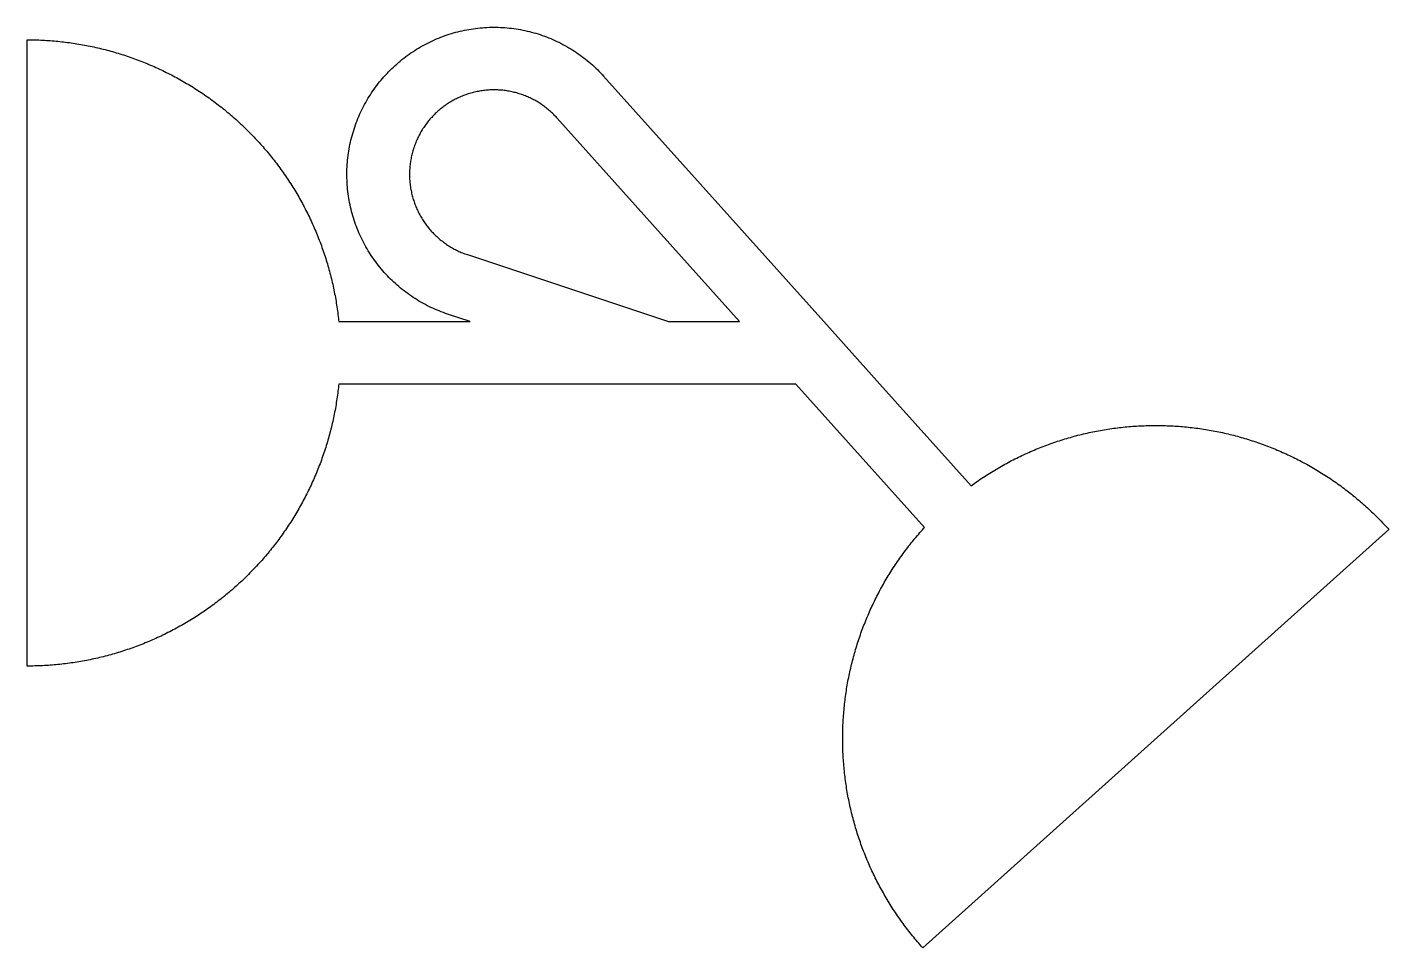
# Model space of a CAD drawing. Header units: millimetres. Extents: x -5.5 to 16.3, y -9.5 to 5.2.
import ezdxf

# ---------------------------------------------------------------- set-up
doc = ezdxf.new("R2010")
doc.units = ezdxf.units.MM

msp = doc.modelspace()

# ---------------------------------------------------------------- linework, layer by layer
for points in [[(8.762741, -9.424298), (8.742773, -9.401006), (8.722949, -9.377591), (8.703268, -9.354056), (8.683733, -9.3304), (8.664343, -9.306625), (8.645099, -9.282731), (8.626002, -9.25872), (8.607053, -9.234592), (8.588252, -9.210348), (8.5696, -9.185989), (8.551099, -9.161516), (8.532747, -9.13693), (8.514547, -9.112232), (8.496499, -9.087423), (8.478603, -9.062504), (8.460861, -9.037475), (8.443272, -9.012337), (8.425838, -8.987093), (8.40856, -8.961742), (8.391437, -8.936285), (8.374471, -8.910724), (8.357661, -8.885059), (8.34101, -8.859291), (8.324517, -8.833422), (8.308183, -8.807452), (8.292009, -8.781382), (8.275995, -8.755214), (8.260142, -8.728947), (8.24445, -8.702584), (8.228921, -8.676126), (8.213554, -8.649572), (8.19835, -8.622925), (8.18331, -8.596185), (8.168434, -8.569353), (8.153724, -8.54243), (8.139179, -8.515417), (8.124799, -8.488316), (8.110587, -8.461127), (8.096541, -8.433852), (8.082663, -8.40649), (8.068954, -8.379044), (8.055413, -8.351515), (8.042041, -8.323903), (8.028838, -8.296209), (8.015806, -8.268435), (8.002945, -8.240582), (7.990255, -8.21265), (7.977736, -8.18464), (7.96539, -8.156555), (7.953216, -8.128394), (7.941215, -8.100159), (7.929387, -8.071851), (7.917734, -8.043471), (7.906254, -8.01502), (7.89495, -7.986499), (7.883821, -7.957909), (7.872867, -7.929251), (7.86209, -7.900527), (7.851489, -7.871737), (7.841065, -7.842883), (7.830818, -7.813965), (7.820748, -7.784985), (7.810857, -7.755944), (7.801144, -7.726842), (7.79161, -7.697682), (7.782255, -7.668463), (7.773079, -7.639188), (7.764083, -7.609857), (7.755268, -7.580471), (7.746632, -7.551032), (7.738178, -7.521541), (7.729905, -7.491998), (7.721813, -7.462404), (7.713903, -7.432762), (7.706174, -7.403072), (7.698629, -7.373335), (7.691265, -7.343552), (7.684085, -7.313724), (7.677088, -7.283853), (7.670274, -7.25394), (7.663644, -7.223985), (7.657198, -7.193991), (7.650936, -7.163957), (7.644858, -7.133885), (7.638966, -7.103777), (7.633257, -7.073633), (7.627734, -7.043455), (7.622397, -7.013243), (7.617244, -6.982999), (7.612278, -6.952724), (7.607497, -6.92242), (7.602902, -6.892086), (7.598494, -6.861725), (7.594272, -6.831337), (7.590236, -6.800924), (7.586387, -6.770487), (7.582725, -6.740027), (7.57925, -6.709545), (7.575962, -6.679042), (7.572861, -6.648519), (7.569948, -6.617979), (7.567222, -6.58742), (7.564683, -6.556846), (7.562333, -6.526257), (7.56017, -6.495653), (7.558194, -6.465037), (7.556407, -6.43441), (7.554808, -6.403772), (7.553396, -6.373125), (7.552173, -6.34247), (7.551138, -6.311808), (7.550291, -6.28114), (7.549632, -6.250467), (7.549161, -6.219791), (7.548879, -6.189113), (7.548785, -6.158434), (7.548879, -6.127754), (7.549161, -6.097076), (7.549632, -6.0664), (7.550291, -6.035728), (7.551138, -6.00506), (7.552173, -5.974398), (7.553396, -5.943742), (7.554808, -5.913095), (7.556407, -5.882458), (7.558194, -5.85183), (7.56017, -5.821214), (7.562333, -5.790611), (7.564683, -5.760022), (7.567222, -5.729447), (7.569948, -5.698889), (7.572861, -5.668348), (7.575962, -5.637826), (7.57925, -5.607323), (7.582725, -5.576841), (7.586387, -5.54638), (7.590236, -5.515943), (7.594272, -5.48553), (7.598494, -5.455143), (7.602902, -5.424781), (7.607497, -5.394448), (7.612278, -5.364143), (7.617244, -5.333868), (7.622397, -5.303624), (7.627734, -5.273413), (7.633257, -5.243234), (7.638966, -5.21309), (7.644858, -5.182982), (7.650936, -5.152911), (7.657198, -5.122877), (7.663644, -5.092882), (7.670274, -5.062928), (7.677088, -5.033014), (7.684085, -5.003143), (7.691265, -4.973316), (7.698629, -4.943533), (7.706174, -4.913796), (7.713903, -4.884105), (7.721813, -4.854463), (7.729905, -4.82487), (7.738178, -4.795327), (7.746632, -4.765835), (7.755268, -4.736396), (7.764083, -4.70701), (7.773079, -4.677679), (7.782255, -4.648404), (7.79161, -4.619186), (7.801144, -4.590025), (7.810857, -4.560924), (7.820748, -4.531882), (7.830818, -4.502902), (7.841065, -4.473984), (7.851489, -4.44513), (7.86209, -4.41634), (7.872867, -4.387616), (7.883821, -4.358959), (7.89495, -4.330369), (7.906254, -4.301848), (7.917734, -4.273397), (7.929387, -4.245017), (7.941215, -4.216709), (7.953216, -4.188474), (7.96539, -4.160313), (7.977736, -4.132227), (7.990255, -4.104218), (8.002945, -4.076286), (8.015806, -4.048432), (8.028838, -4.020658), (8.042041, -3.992965), (8.055413, -3.965353), (8.068954, -3.937823), (8.082663, -3.910377), (8.096541, -3.883016), (8.110587, -3.85574), (8.124799, -3.828551), (8.139179, -3.80145), (8.153724, -3.774438), (8.168434, -3.747515), (8.18331, -3.720683), (8.19835, -3.693943), (8.213554, -3.667295), (8.228921, -3.640742), (8.24445, -3.614283), (8.260142, -3.58792), (8.275995, -3.561654), (8.292009, -3.535485), (8.308183, -3.509416), (8.324517, -3.483446), (8.34101, -3.457576), (8.357661, -3.431809), (8.374471, -3.406144), (8.391437, -3.380583), (8.40856, -3.355126), (8.425838, -3.329775), (8.443272, -3.30453), (8.460861, -3.279393), (8.478603, -3.254364), (8.496499, -3.229444), (8.514547, -3.204635), (8.532747, -3.179937), (8.551099, -3.155351), (8.5696, -3.130879), (8.588252, -3.10652), (8.607053, -3.082276), (8.626002, -3.058148), (8.645099, -3.034136), (8.664343, -3.010243), (8.683733, -2.986467), (8.703268, -2.962812), (8.722949, -2.939276), (8.742773, -2.915862), (8.762741, -2.89257), (8.782851, -2.8694), (8.803103, -2.846355), (8.823496, -2.823434), (8.844029, -2.800639), (8.85422, -2.789464), (6.800001, -0.5), (-0.500021, -0.5), (-0.502114, -0.520608), (-0.505402, -0.551111), (-0.508877, -0.581593), (-0.51254, -0.612053), (-0.516388, -0.642491), (-0.520424, -0.672904), (-0.524646, -0.703291), (-0.529055, -0.733652), (-0.533649, -0.763986), (-0.53843, -0.794291), (-0.543397, -0.824566), (-0.548549, -0.854809), (-0.553887, -0.885021), (-0.55941, -0.915199), (-0.565118, -0.945343), (-0.571011, -0.975452), (-0.577088, -1.005523), (-0.58335, -1.035557), (-0.589796, -1.065552), (-0.596427, -1.095506), (-0.60324, -1.12542), (-0.610237, -1.155291), (-0.617418, -1.185118), (-0.624781, -1.214901), (-0.632327, -1.244638), (-0.640055, -1.274328), (-0.647965, -1.303971), (-0.656057, -1.333564), (-0.66433, -1.363107), (-0.672785, -1.392598), (-0.68142, -1.422038), (-0.690236, -1.451423), (-0.699231, -1.480754), (-0.708407, -1.51003), (-0.717762, -1.539248), (-0.727296, -1.568409), (-0.737009, -1.59751), (-0.746901, -1.626551), (-0.75697, -1.655532), (-0.767217, -1.684449), (-0.777641, -1.713304), (-0.788242, -1.742093), (-0.79902, -1.770818), (-0.809973, -1.799475), (-0.821102, -1.828065), (-0.832407, -1.856586), (-0.843886, -1.885037), (-0.85554, -1.913417), (-0.867367, -1.941725), (-0.879368, -1.96996), (-0.891542, -1.998121), (-0.903888, -2.026207), (-0.916407, -2.054216), (-0.929097, -2.082148), (-0.941959, -2.110001), (-0.954991, -2.137775), (-0.968193, -2.165469), (-0.981565, -2.193081), (-0.995106, -2.220611), (-1.008816, -2.248057), (-1.022694, -2.275418), (-1.036739, -2.302694), (-1.050952, -2.329882), (-1.065331, -2.356984), (-1.079876, -2.383996), (-1.094587, -2.410919), (-1.109462, -2.437751), (-1.124502, -2.464491), (-1.139706, -2.491138), (-1.155073, -2.517692), (-1.170602, -2.544151), (-1.186294, -2.570514), (-1.202147, -2.59678), (-1.218161, -2.622948), (-1.234335, -2.649018), (-1.250669, -2.674988), (-1.267162, -2.700857), (-1.283814, -2.726625), (-1.300623, -2.75229), (-1.317589, -2.777851), (-1.334712, -2.803308), (-1.351991, -2.828659), (-1.369425, -2.853904), (-1.387013, -2.879041), (-1.404756, -2.90407), (-1.422651, -2.928989), (-1.440699, -2.953799), (-1.4589, -2.978497), (-1.477251, -3.003082), (-1.495753, -3.027555), (-1.514404, -3.051914), (-1.533205, -3.076158), (-1.552154, -3.100286), (-1.571251, -3.124297), (-1.590495, -3.148191), (-1.609885, -3.171966), (-1.62942, -3.195622), (-1.649101, -3.219158), (-1.668925, -3.242572), (-1.688893, -3.265864), (-1.709003, -3.289033), (-1.729255, -3.312079), (-1.749648, -3.335), (-1.770182, -3.357795), (-1.790854, -3.380464), (-1.811666, -3.403005), (-1.832615, -3.425418), (-1.853702, -3.447703), (-1.874925, -3.469857), (-1.896283, -3.491881), (-1.917776, -3.513774), (-1.939403, -3.535534), (-1.961163, -3.557161), (-1.983056, -3.578654), (-2.00508, -3.600013), (-2.027234, -3.621235), (-2.049519, -3.642322), (-2.071932, -3.663271), (-2.094474, -3.684083), (-2.117142, -3.704756), (-2.139938, -3.725289), (-2.162858, -3.745682), (-2.185904, -3.765934), (-2.209073, -3.786044), (-2.232365, -3.806012), (-2.255779, -3.825836), (-2.279315, -3.845517), (-2.302971, -3.865052), (-2.326746, -3.884442), (-2.35064, -3.903686), (-2.374651, -3.922783), (-2.398779, -3.941732), (-2.423023, -3.960533), (-2.447382, -3.979185), (-2.471855, -3.997686), (-2.496441, -4.016038), (-2.521139, -4.034238), (-2.545948, -4.052286), (-2.570867, -4.070182), (-2.595896, -4.087924), (-2.621033, -4.105513), (-2.646278, -4.122947), (-2.671629, -4.140225), (-2.697086, -4.157348), (-2.722647, -4.174314), (-2.748312, -4.191124), (-2.77408, -4.207775), (-2.799949, -4.224268), (-2.825919, -4.240602), (-2.851989, -4.256776), (-2.878157, -4.27279), (-2.904423, -4.288643), (-2.930786, -4.304335), (-2.957245, -4.319864), (-2.983799, -4.335231), (-3.010446, -4.350435), (-3.037186, -4.365475), (-3.064018, -4.38035), (-3.090941, -4.395061), (-3.117954, -4.409606), (-3.145055, -4.423985), (-3.172244, -4.438198), (-3.199519, -4.452244), (-3.226881, -4.466122), (-3.254326, -4.479831), (-3.281856, -4.493372), (-3.309468, -4.506744), (-3.337162, -4.519946), (-3.364936, -4.532979), (-3.392789, -4.54584), (-3.420721, -4.55853), (-3.448731, -4.571049), (-3.476816, -4.583395), (-3.504977, -4.595569), (-3.533212, -4.60757), (-3.56152, -4.619398), (-3.5899, -4.631051), (-3.618351, -4.64253), (-3.646872, -4.653835), (-3.675462, -4.664964), (-3.70412, -4.675918), (-3.732844, -4.686695), (-3.761634, -4.697296), (-3.790488, -4.70772), (-3.819406, -4.717967), (-3.848386, -4.728037), (-3.877427, -4.737928), (-3.906528, -4.747641), (-3.935689, -4.757175), (-3.964907, -4.76653), (-3.994183, -4.775706), (-4.023514, -4.784702), (-4.052899, -4.793517), (-4.082339, -4.802153), (-4.11183, -4.810607), (-4.141373, -4.81888), (-4.170967, -4.826972), (-4.200609, -4.834882), (-4.230299, -4.84261), (-4.260036, -4.850156), (-4.289819, -4.857519), (-4.319647, -4.8647), (-4.349518, -4.871697), (-4.379431, -4.878511), (-4.409386, -4.885141), (-4.43938, -4.891587), (-4.469414, -4.897849), (-4.499486, -4.903926), (-4.529594, -4.909819), (-4.559738, -4.915527), (-4.589916, -4.92105), (-4.620128, -4.926388), (-4.650372, -4.93154), (-4.680646, -4.936507), (-4.710951, -4.941288), (-4.741285, -4.945883), (-4.771646, -4.950291), (-4.802034, -4.954513), (-4.832447, -4.958549), (-4.862884, -4.962398), (-4.893344, -4.96606), (-4.923826, -4.969535), (-4.954329, -4.972823), (-4.984851, -4.975924), (-5.015392, -4.978837), (-5.045951, -4.981563), (-5.076525, -4.984101), (-5.107114, -4.986452), (-5.137718, -4.988615), (-5.168334, -4.990591), (-5.198961, -4.992378), (-5.229599, -4.993977), (-5.260246, -4.995389), (-5.290901, -4.996612), (-5.321563, -4.997647), (-5.352231, -4.998494), (-5.382904, -4.999153), (-5.413579, -4.999624), (-5.444258, -4.999906), (-5.474937, -5), (-5.474937, -0.5), (-5.474937, 0.5), (-5.474937, 5), (-5.444258, 4.999906), (-5.413579, 4.999624), (-5.382904, 4.999153), (-5.352231, 4.998494), (-5.321563, 4.997647), (-5.290901, 4.996612), (-5.260246, 4.995389), (-5.229599, 4.993977), (-5.198961, 4.992378), (-5.168334, 4.990591), (-5.137718, 4.988615), (-5.107114, 4.986452), (-5.076525, 4.984101), (-5.045951, 4.981563), (-5.015392, 4.978837), (-4.984851, 4.975924), (-4.954329, 4.972823), (-4.923826, 4.969535), (-4.893344, 4.96606), (-4.862884, 4.962398), (-4.832447, 4.958549), (-4.802034, 4.954513), (-4.771646, 4.950291), (-4.741285, 4.945883), (-4.710951, 4.941288), (-4.680646, 4.936507), (-4.650372, 4.93154), (-4.620128, 4.926388), (-4.589916, 4.92105), (-4.559738, 4.915527), (-4.529594, 4.909819), (-4.499486, 4.903926), (-4.469414, 4.897849), (-4.43938, 4.891587), (-4.409386, 4.885141), (-4.379431, 4.878511), (-4.349518, 4.871697), (-4.319647, 4.8647), (-4.289819, 4.857519), (-4.260036, 4.850156), (-4.230299, 4.84261), (-4.200609, 4.834882), (-4.170967, 4.826972), (-4.141373, 4.81888), (-4.11183, 4.810607), (-4.082339, 4.802153), (-4.052899, 4.793517), (-4.023514, 4.784702), (-3.994183, 4.775706), (-3.964907, 4.76653), (-3.935689, 4.757175), (-3.906528, 4.747641), (-3.877427, 4.737928), (-3.848386, 4.728037), (-3.819406, 4.717967), (-3.790488, 4.70772), (-3.761634, 4.697296), (-3.732844, 4.686695), (-3.70412, 4.675918), (-3.675462, 4.664964), (-3.646872, 4.653835), (-3.618351, 4.64253), (-3.5899, 4.631051), (-3.56152, 4.619398), (-3.533212, 4.60757), (-3.504977, 4.595569), (-3.476816, 4.583395), (-3.448731, 4.571049), (-3.420721, 4.55853), (-3.392789, 4.54584), (-3.364936, 4.532979), (-3.337162, 4.519946), (-3.309468, 4.506744), (-3.281856, 4.493372), (-3.254326, 4.479831), (-3.226881, 4.466122), (-3.199519, 4.452244), (-3.172244, 4.438198), (-3.145055, 4.423985), (-3.117954, 4.409606), (-3.090941, 4.395061), (-3.064018, 4.38035), (-3.037186, 4.365475), (-3.010446, 4.350435), (-2.983799, 4.335231), (-2.957245, 4.319864), (-2.930786, 4.304335), (-2.904423, 4.288643), (-2.878157, 4.27279), (-2.851989, 4.256776), (-2.825919, 4.240602), (-2.799949, 4.224268), (-2.77408, 4.207775), (-2.748312, 4.191124), (-2.722647, 4.174314), (-2.697086, 4.157348), (-2.671629, 4.140225), (-2.646278, 4.122947), (-2.621033, 4.105513), (-2.595896, 4.087924), (-2.570867, 4.070182), (-2.545948, 4.052286), (-2.521139, 4.034238), (-2.496441, 4.016038), (-2.471855, 3.997686), (-2.447382, 3.979185), (-2.423023, 3.960533), (-2.398779, 3.941732), (-2.374651, 3.922783), (-2.35064, 3.903686), (-2.326746, 3.884442), (-2.302971, 3.865052), (-2.279315, 3.845517), (-2.255779, 3.825836), (-2.232365, 3.806012), (-2.209073, 3.786044), (-2.185904, 3.765934), (-2.162858, 3.745682), (-2.139938, 3.725289), (-2.117142, 3.704756), (-2.094474, 3.684083), (-2.071932, 3.663271), (-2.049519, 3.642322), (-2.027234, 3.621235), (-2.00508, 3.600013), (-1.983056, 3.578654), (-1.961163, 3.557161), (-1.939403, 3.535534), (-1.917776, 3.513774), (-1.896283, 3.491881), (-1.874925, 3.469857), (-1.853702, 3.447703), (-1.832615, 3.425418), (-1.811666, 3.403005), (-1.790854, 3.380464), (-1.770182, 3.357795), (-1.749648, 3.335), (-1.729255, 3.312079), (-1.709003, 3.289033), (-1.688893, 3.265864), (-1.668925, 3.242572), (-1.649101, 3.219158), (-1.62942, 3.195622), (-1.609885, 3.171966), (-1.590495, 3.148191), (-1.571251, 3.124297), (-1.552154, 3.100286), (-1.533205, 3.076158), (-1.514404, 3.051914), (-1.495753, 3.027555), (-1.477251, 3.003082), (-1.4589, 2.978497), (-1.440699, 2.953799), (-1.422651, 2.928989), (-1.404756, 2.90407), (-1.387013, 2.879041), (-1.369425, 2.853904), (-1.351991, 2.828659), (-1.334712, 2.803308), (-1.317589, 2.777851), (-1.300623, 2.75229), (-1.283814, 2.726625), (-1.267162, 2.700857), (-1.250669, 2.674988), (-1.234335, 2.649018), (-1.218161, 2.622948), (-1.202147, 2.59678), (-1.186294, 2.570514), (-1.170602, 2.544151), (-1.155073, 2.517692), (-1.139706, 2.491138), (-1.124502, 2.464491), (-1.109462, 2.437751), (-1.094587, 2.410919), (-1.079876, 2.383996), (-1.065331, 2.356984), (-1.050952, 2.329882), (-1.036739, 2.302694), (-1.022694, 2.275418), (-1.008816, 2.248057), (-0.995106, 2.220611), (-0.981565, 2.193081), (-0.968193, 2.165469), (-0.954991, 2.137775), (-0.941959, 2.110001), (-0.929097, 2.082148), (-0.916407, 2.054216), (-0.903888, 2.026207), (-0.891542, 1.998121), (-0.879368, 1.96996), (-0.867367, 1.941725), (-0.85554, 1.913417), (-0.843886, 1.885037), (-0.832407, 1.856586), (-0.821102, 1.828065), (-0.809973, 1.799475), (-0.79902, 1.770818), (-0.788242, 1.742093), (-0.777641, 1.713304), (-0.767217, 1.684449), (-0.75697, 1.655532), (-0.746901, 1.626551), (-0.737009, 1.59751), (-0.727296, 1.568409), (-0.717762, 1.539248), (-0.708407, 1.51003), (-0.699231, 1.480754), (-0.690236, 1.451423), (-0.68142, 1.422038), (-0.672785, 1.392598), (-0.66433, 1.363107), (-0.656057, 1.333564), (-0.647965, 1.303971), (-0.640055, 1.274328), (-0.632327, 1.244638), (-0.624781, 1.214901), (-0.617418, 1.185118), (-0.610237, 1.155291), (-0.60324, 1.12542), (-0.596427, 1.095506), (-0.589796, 1.065552), (-0.58335, 1.035557), (-0.577088, 1.005523), (-0.571011, 0.975452), (-0.565118, 0.945343), (-0.55941, 0.915199), (-0.553887, 0.885021), (-0.548549, 0.854809), (-0.543397, 0.824566), (-0.53843, 0.794291), (-0.533649, 0.763986), (-0.529055, 0.733652), (-0.524646, 0.703291), (-0.520424, 0.672904), (-0.516388, 0.642491), (-0.51254, 0.612053), (-0.508877, 0.581593), (-0.505402, 0.551111), (-0.502114, 0.520608), (-0.500021, 0.5), (1.6, 0.5), (1.238974, 0.620046), (1.204912, 0.631662), (1.171033, 0.643798), (1.137343, 0.656452), (1.103851, 0.669621), (1.070564, 0.6833), (1.037491, 0.697488), (1.004639, 0.712181), (0.972016, 0.727375), (0.939629, 0.743067), (0.907486, 0.759253), (0.875595, 0.775929), (0.843963, 0.793091), (0.812598, 0.810737), (0.781507, 0.82886), (0.750696, 0.847457), (0.720174, 0.866524), (0.689948, 0.886056), (0.660025, 0.906049), (0.630411, 0.926497), (0.601113, 0.947397), (0.572139, 0.968743), (0.543496, 0.99053), (0.515189, 1.012753), (0.487226, 1.035407), (0.459613, 1.058486), (0.432357, 1.081986), (0.405464, 1.1059), (0.37894, 1.130224), (0.352792, 1.15495), (0.327026, 1.180074), (0.301647, 1.20559), (0.276662, 1.231492), (0.252077, 1.257773), (0.227897, 1.284427), (0.204128, 1.311449), (0.180776, 1.338831), (0.157845, 1.366568), (0.135342, 1.394653), (0.113272, 1.423079), (0.09164, 1.451839), (0.07045, 1.480928), (0.049709, 1.510337), (0.02942, 1.540061), (0.009589, 1.570092), (-0.009779, 1.600423), (-0.028682, 1.631047), (-0.047112, 1.661958), (-0.065068, 1.693146), (-0.082544, 1.724606), (-0.099535, 1.75633), (-0.11604, 1.788311), (-0.132052, 1.82054), (-0.147569, 1.853011), (-0.162587, 1.885715), (-0.177102, 1.918646), (-0.191112, 1.951795), (-0.204612, 1.985155), (-0.217599, 2.018718), (-0.230071, 2.052475), (-0.242025, 2.08642), (-0.253458, 2.120544), (-0.264366, 2.154839), (-0.274748, 2.189296), (-0.284602, 2.223909), (-0.293924, 2.258669), (-0.302713, 2.293567), (-0.310966, 2.328596), (-0.318682, 2.363747), (-0.325858, 2.399012), (-0.332494, 2.434383), (-0.338587, 2.469851), (-0.344137, 2.505409), (-0.349141, 2.541047), (-0.353599, 2.576758), (-0.35751, 2.612532), (-0.360872, 2.648363), (-0.363685, 2.684241), (-0.365949, 2.720157), (-0.367662, 2.756105), (-0.368825, 2.792074), (-0.369436, 2.828056), (-0.369497, 2.864044), (-0.369006, 2.900029), (-0.367965, 2.936002), (-0.366372, 2.971954), (-0.364229, 3.007879), (-0.361537, 3.043766), (-0.358295, 3.079607), (-0.354505, 3.115395), (-0.350167, 3.151121), (-0.345282, 3.186775), (-0.339852, 3.222351), (-0.333878, 3.25784), (-0.327361, 3.293233), (-0.320303, 3.328522), (-0.312705, 3.363699), (-0.30457, 3.398755), (-0.295899, 3.433683), (-0.286694, 3.468473), (-0.276957, 3.503119), (-0.26669, 3.537612), (-0.255897, 3.571943), (-0.244579, 3.606105), (-0.23274, 3.640089), (-0.220381, 3.673889), (-0.207506, 3.707495), (-0.194119, 3.7409), (-0.180221, 3.774096), (-0.165816, 3.807075), (-0.150908, 3.83983), (-0.1355, 3.872353), (-0.119596, 3.904636), (-0.1032, 3.936672), (-0.086315, 3.968453), (-0.068945, 3.999971), (-0.051095, 4.03122), (-0.032768, 4.062192), (-0.013969, 4.09288), (0.005298, 4.123276), (0.025028, 4.153373), (0.045217, 4.183165), (0.065859, 4.212644), (0.086951, 4.241804), (0.108486, 4.270637), (0.130461, 4.299137), (0.152869, 4.327297), (0.175706, 4.355111), (0.198966, 4.382572), (0.222644, 4.409673), (0.246735, 4.436408), (0.271231, 4.462772), (0.296129, 4.488757), (0.321422, 4.514358), (0.347104, 4.539569), (0.373169, 4.564383), (0.39961, 4.588796), (0.426423, 4.6128), (0.4536, 4.636391), (0.481135, 4.659564), (0.509022, 4.682311), (0.537253, 4.70463), (0.565824, 4.726513), (0.594725, 4.747956), (0.623952, 4.768954), (0.653498, 4.789502), (0.683354, 4.809595), (0.713514, 4.829228), (0.743972, 4.848398), (0.774719, 4.867099), (0.80575, 4.885326), (0.837056, 4.903077), (0.86863, 4.920346), (0.900464, 4.937129), (0.932552, 4.953423), (0.964886, 4.969223), (0.997458, 4.984527), (1.030261, 4.99933), (1.063286, 5.013629), (1.096526, 5.02742), (1.129974, 5.040701), (1.163621, 5.053468), (1.19746, 5.065719), (1.231482, 5.077449), (1.26568, 5.088658), (1.300046, 5.099341), (1.334571, 5.109497), (1.369248, 5.119123), (1.404068, 5.128217), (1.439023, 5.136776), (1.474105, 5.144799), (1.509306, 5.152284), (1.544618, 5.159229), (1.580031, 5.165633), (1.615539, 5.171493), (1.651132, 5.176809), (1.686802, 5.18158), (1.722541, 5.185803), (1.758341, 5.189479), (1.794193, 5.192606), (1.830088, 5.195184), (1.866019, 5.197212), (1.901977, 5.198689), (1.937953, 5.199616), (1.973939, 5.199991), (2.009926, 5.199815), (2.045907, 5.199089), (2.081872, 5.197811), (2.117814, 5.195983), (2.153723, 5.193604), (2.189591, 5.190676), (2.225411, 5.187199), (2.261173, 5.183174), (2.296869, 5.178602), (2.332492, 5.173483), (2.368031, 5.16782), (2.40348, 5.161613), (2.438829, 5.154864), (2.474071, 5.147575), (2.509197, 5.139746), (2.544199, 5.131381), (2.579069, 5.122481), (2.613799, 5.113047), (2.64838, 5.103083), (2.682804, 5.092591), (2.717064, 5.081573), (2.751151, 5.070031), (2.785057, 5.057969), (2.818775, 5.045388), (2.852296, 5.032293), (2.885612, 5.018687), (2.918716, 5.004571), (2.951601, 4.989951), (2.984257, 4.974828), (3.016678, 4.959207), (3.048856, 4.943092), (3.080783, 4.926485), (3.112453, 4.909392), (3.143857, 4.891816), (3.174988, 4.873761), (3.205838, 4.855231), (3.236402, 4.836231), (3.266671, 4.816765), (3.296638, 4.796838), (3.326297, 4.776454), (3.35564, 4.755619), (3.384661, 4.734336), (3.413352, 4.712612), (3.441707, 4.690451), (3.46972, 4.667858), (3.497383, 4.644839), (3.52469, 4.621399), (3.551636, 4.597544), (3.578213, 4.573279), (3.604415, 4.54861), (3.630236, 4.523542), (3.655671, 4.498082), (3.680712, 4.472235), (3.705355, 4.446008), (3.729593, 4.419407), (7.246276, 0.5), (8.143524, -0.5), (9.598523, -2.121623), (9.619796, -2.106148), (9.644715, -2.088252), (9.669744, -2.07051), (9.694881, -2.052921), (9.720126, -2.035487), (9.745477, -2.018209), (9.770934, -2.001086), (9.796495, -1.984119), (9.82216, -1.96731), (9.847928, -1.950659), (9.873797, -1.934166), (9.899767, -1.917832), (9.925836, -1.901658), (9.952005, -1.885644), (9.978271, -1.869791), (10.004634, -1.854099), (10.031093, -1.838569), (10.057647, -1.823203), (10.084294, -1.807999), (10.111034, -1.792959), (10.137866, -1.778083), (10.164789, -1.763373), (10.191801, -1.748827), (10.218902, -1.734448), (10.246091, -1.720236), (10.273367, -1.70619), (10.300728, -1.692312), (10.328174, -1.678602), (10.355704, -1.665061), (10.383316, -1.651689), (10.411009, -1.638487), (10.438784, -1.625455), (10.466637, -1.612594), (10.494569, -1.599904), (10.522578, -1.587385), (10.550664, -1.575038), (10.578825, -1.562864), (10.60706, -1.550864), (10.635368, -1.539036), (10.663748, -1.527383), (10.692199, -1.515903), (10.72072, -1.504599), (10.74931, -1.49347), (10.777967, -1.482516), (10.806691, -1.471739), (10.835481, -1.461138), (10.864336, -1.450713), (10.893253, -1.440466), (10.922233, -1.430397), (10.951275, -1.420506), (10.980376, -1.410793), (11.009537, -1.401259), (11.038755, -1.391904), (11.06803, -1.382728), (11.097362, -1.373732), (11.126747, -1.364916), (11.156186, -1.356281), (11.185678, -1.347827), (11.215221, -1.339553), (11.244814, -1.331462), (11.274457, -1.323551), (11.304147, -1.315823), (11.333884, -1.308277), (11.363667, -1.300914), (11.393494, -1.293734), (11.423365, -1.286737), (11.453279, -1.279923), (11.483233, -1.273293), (11.513228, -1.266847), (11.543262, -1.260585), (11.573333, -1.254507), (11.603442, -1.248614), (11.633585, -1.242906), (11.663764, -1.237383), (11.693975, -1.232046), (11.724219, -1.226893), (11.754494, -1.221927), (11.784799, -1.217146), (11.815133, -1.212551), (11.845494, -1.208143), (11.875881, -1.203921), (11.906294, -1.199885), (11.936732, -1.196036), (11.967192, -1.192374), (11.997674, -1.188899), (12.028177, -1.185611), (12.058699, -1.18251), (12.08924, -1.179597), (12.119798, -1.176871), (12.150373, -1.174332), (12.180962, -1.171981), (12.211565, -1.169818), (12.242181, -1.167843), (12.272809, -1.166056), (12.303447, -1.164456), (12.334094, -1.163045), (12.364749, -1.161822), (12.395411, -1.160787), (12.426079, -1.15994), (12.456751, -1.159281), (12.487427, -1.15881), (12.518105, -1.158528), (12.548785, -1.158434), (12.579464, -1.158528), (12.610143, -1.15881), (12.640819, -1.159281), (12.671491, -1.15994), (12.702159, -1.160787), (12.732821, -1.161822), (12.763476, -1.163045), (12.794123, -1.164456), (12.824761, -1.166056), (12.855389, -1.167843), (12.886004, -1.169818), (12.916608, -1.171981), (12.947197, -1.174332), (12.977771, -1.176871), (13.00833, -1.179597), (13.038871, -1.18251), (13.069393, -1.185611), (13.099896, -1.188899), (13.130378, -1.192374), (13.160838, -1.196036), (13.191275, -1.199885), (13.221688, -1.203921), (13.252076, -1.208143), (13.282437, -1.212551), (13.312771, -1.217146), (13.343076, -1.221927), (13.373351, -1.226893), (13.403594, -1.232046), (13.433806, -1.237383), (13.463984, -1.242906), (13.494128, -1.248614), (13.524237, -1.254507), (13.554308, -1.260585), (13.584342, -1.266847), (13.614336, -1.273293), (13.644291, -1.279923), (13.674204, -1.286737), (13.704075, -1.293734), (13.733903, -1.300914), (13.763686, -1.308277), (13.793423, -1.315823), (13.823113, -1.323551), (13.852755, -1.331462), (13.882349, -1.339553), (13.911892, -1.347827), (13.941383, -1.356281), (13.970823, -1.364916), (14.000208, -1.373732), (14.029539, -1.382728), (14.058815, -1.391904), (14.088033, -1.401259), (14.117194, -1.410793), (14.146295, -1.420506), (14.175336, -1.430397), (14.204316, -1.440466), (14.233234, -1.450713), (14.262088, -1.461138), (14.290878, -1.471739), (14.319603, -1.482516), (14.34826, -1.49347), (14.37685, -1.504599), (14.405371, -1.515903), (14.433822, -1.527383), (14.462202, -1.539036), (14.49051, -1.550864), (14.518745, -1.562864), (14.546906, -1.575038), (14.574991, -1.587385), (14.603001, -1.599904), (14.630933, -1.612594), (14.658786, -1.625455), (14.68656, -1.638487), (14.714254, -1.651689), (14.741866, -1.665061), (14.769396, -1.678602), (14.796842, -1.692312), (14.824203, -1.70619), (14.851478, -1.720236), (14.878667, -1.734448), (14.905769, -1.748827), (14.932781, -1.763373), (14.959704, -1.778083), (14.986536, -1.792959), (15.013276, -1.807999), (15.039923, -1.823203), (15.066477, -1.838569), (15.092936, -1.854099), (15.119299, -1.869791), (15.145565, -1.885644), (15.171733, -1.901658), (15.197803, -1.917832), (15.223773, -1.934166), (15.249642, -1.950659), (15.27541, -1.96731), (15.301075, -1.984119), (15.326636, -2.001086), (15.352093, -2.018209), (15.377444, -2.035487), (15.402689, -2.052921), (15.427826, -2.07051), (15.452855, -2.088252), (15.477774, -2.106148), (15.502583, -2.124196), (15.527281, -2.142396), (15.551867, -2.160747), (15.57634, -2.179249), (15.600699, -2.197901), (15.624943, -2.216702), (15.649071, -2.235651), (15.673082, -2.254748), (15.696976, -2.273991), (15.720751, -2.293381), (15.744407, -2.312917), (15.767943, -2.332597), (15.791357, -2.352422), (15.814649, -2.37239), (15.837818, -2.3925), (15.860864, -2.412752), (15.883785, -2.433145), (15.90658, -2.453678), (15.929248, -2.474351), (15.95179, -2.495162), (15.974203, -2.516112), (15.996488, -2.537198), (16.018642, -2.558421), (16.040666, -2.57978), (16.062559, -2.601273), (16.084319, -2.6229), (16.105946, -2.64466), (16.127439, -2.666552), (16.148797, -2.688576), (16.17002, -2.710731), (16.191107, -2.733015), (16.212056, -2.755429), (16.232868, -2.77797), (16.253541, -2.800639), (16.270332, -2.81928), (8.827238, -9.497587), (8.823496, -9.493433), (8.803103, -9.470513), (8.782851, -9.447467), (8.762741, -9.424298)], [(5.902752, 0.5), (2.985282, 3.751574), (2.971358, 3.766856), (2.957201, 3.781922), (2.942816, 3.79677), (2.928204, 3.811396), (2.913371, 3.825797), (2.898318, 3.839969), (2.883051, 3.853908), (2.867572, 3.867612), (2.851884, 3.881078), (2.835993, 3.894302), (2.8199, 3.90728), (2.803611, 3.920011), (2.787129, 3.932491), (2.770458, 3.944717), (2.753601, 3.956686), (2.736563, 3.968396), (2.719348, 3.979844), (2.701959, 3.991026), (2.684401, 4.001941), (2.666678, 4.012586), (2.648795, 4.022958), (2.630754, 4.033055), (2.612561, 4.042875), (2.59422, 4.052414), (2.575735, 4.061672), (2.55711, 4.070646), (2.53835, 4.079333), (2.519459, 4.087732), (2.500442, 4.095841), (2.481302, 4.103658), (2.462046, 4.111181), (2.442676, 4.118407), (2.423198, 4.125337), (2.403616, 4.131967), (2.383935, 4.138297), (2.364159, 4.144324), (2.344294, 4.150048), (2.324343, 4.155468), (2.304311, 4.160581), (2.284203, 4.165386), (2.264024, 4.169883), (2.243779, 4.174071), (2.223472, 4.177948), (2.203108, 4.181514), (2.182691, 4.184767), (2.162228, 4.187707), (2.141721, 4.190334), (2.121177, 4.192646), (2.1006, 4.194644), (2.079995, 4.196326), (2.059366, 4.197692), (2.038719, 4.198742), (2.018058, 4.199476), (1.997388, 4.199894), (1.976714, 4.199995), (1.956042, 4.199779), (1.935374, 4.199247), (1.914718, 4.198398), (1.894077, 4.197233), (1.873456, 4.195753), (1.85286, 4.193956), (1.832295, 4.191844), (1.811764, 4.189418), (1.791272, 4.186678), (1.770825, 4.183624), (1.750427, 4.180257), (1.730083, 4.176579), (1.709798, 4.172589), (1.689576, 4.168289), (1.669422, 4.16368), (1.649342, 4.158763), (1.629339, 4.153539), (1.609418, 4.148009), (1.589584, 4.142175), (1.569842, 4.136037), (1.550197, 4.129599), (1.530652, 4.12286), (1.511213, 4.115822), (1.491883, 4.108488), (1.472669, 4.100858), (1.453573, 4.092936), (1.434601, 4.084721), (1.415757, 4.076218), (1.397046, 4.067426), (1.378471, 4.058349), (1.360038, 4.048989), (1.341749, 4.039347), (1.323611, 4.029427), (1.305627, 4.01923), (1.287801, 4.008759), (1.270138, 3.998016), (1.252641, 3.987004), (1.235314, 3.975725), (1.218163, 3.964182), (1.20119, 3.952378), (1.1844, 3.940315), (1.167797, 3.927997), (1.151384, 3.915425), (1.135166, 3.902604), (1.119146, 3.889537), (1.103328, 3.876225), (1.087716, 3.862672), (1.072313, 3.848883), (1.057123, 3.834858), (1.042149, 3.820603), (1.027396, 3.806121), (1.012866, 3.791414), (0.998563, 3.776486), (0.984491, 3.761341), (0.970652, 3.745982), (0.957049, 3.730413), (0.943687, 3.714638), (0.930568, 3.69866), (0.917695, 3.682483), (0.905071, 3.666111), (0.8927, 3.649547), (0.880583, 3.632796), (0.868725, 3.615861), (0.857127, 3.598746), (0.845793, 3.581456), (0.834725, 3.563995), (0.823926, 3.546366), (0.813397, 3.528573), (0.803143, 3.510622), (0.793164, 3.492515), (0.783464, 3.474258), (0.774045, 3.455855), (0.764909, 3.437309), (0.756058, 3.418626), (0.747493, 3.399809), (0.739218, 3.380864), (0.731235, 3.361794), (0.723544, 3.342603), (0.716148, 3.323298), (0.709048, 3.303881), (0.702246, 3.284358), (0.695745, 3.264733), (0.689544, 3.245011), (0.683647, 3.225196), (0.678053, 3.205293), (0.672765, 3.185307), (0.667784, 3.165242), (0.66311, 3.145104), (0.658746, 3.124896), (0.654691, 3.104623), (0.650947, 3.084291), (0.647515, 3.063904), (0.644396, 3.043467), (0.64159, 3.022984), (0.639098, 3.002461), (0.63692, 2.981902), (0.635058, 2.961312), (0.633511, 2.940696), (0.63228, 2.920059), (0.631366, 2.899405), (0.630767, 2.87874), (0.630485, 2.858068), (0.63052, 2.837394), (0.630871, 2.816723), (0.631539, 2.79606), (0.632523, 2.77541), (0.633824, 2.754777), (0.63544, 2.734166), (0.637371, 2.713582), (0.639618, 2.693031), (0.642179, 2.672516), (0.645054, 2.652043), (0.648242, 2.631617), (0.651742, 2.611241), (0.655554, 2.590922), (0.659677, 2.570663), (0.66411, 2.55047), (0.668851, 2.530347), (0.6739, 2.510299), (0.679255, 2.490331), (0.684915, 2.470447), (0.690879, 2.450652), (0.697146, 2.430951), (0.703714, 2.411348), (0.710581, 2.391848), (0.717746, 2.372455), (0.725207, 2.353174), (0.732962, 2.33401), (0.74101, 2.314967), (0.749349, 2.296049), (0.757976, 2.277261), (0.76689, 2.258608), (0.776088, 2.240093), (0.78557, 2.221722), (0.795331, 2.203497), (0.80537, 2.185424), (0.815685, 2.167508), (0.826273, 2.149751), (0.837131, 2.132158), (0.848258, 2.114734), (0.859651, 2.097482), (0.871306, 2.080407), (0.883221, 2.063512), (0.895394, 2.046801), (0.907821, 2.030279), (0.920499, 2.013949), (0.933427, 1.997816), (0.946599, 1.981882), (0.960014, 1.966151), (0.973669, 1.950628), (0.98756, 1.935316), (1.001683, 1.920219), (1.016036, 1.905339), (1.030615, 1.890681), (1.045417, 1.876248), (1.060439, 1.862043), (1.075676, 1.84807), (1.091125, 1.834332), (1.106783, 1.820833), (1.122645, 1.807574), (1.138709, 1.79456), (1.15497, 1.781794), (1.171425, 1.769278), (1.18807, 1.757015), (1.2049, 1.745009), (1.221912, 1.733262), (1.239103, 1.721777), (1.256467, 1.710556), (1.274001, 1.699603), (1.2917, 1.688919), (1.309561, 1.678508), (1.327579, 1.668372), (1.345751, 1.658512), (1.364071, 1.648932), (1.382536, 1.639634), (1.401141, 1.63062), (1.419882, 1.621891), (1.438755, 1.613451), (1.457754, 1.6053), (1.476876, 1.597442), (1.496117, 1.589877), (1.51547, 1.582608), (1.534933, 1.575636), (1.5545, 1.568962), (4.769306, 0.5), (5.902752, 0.5)]]:
    msp.add_lwpolyline(points)

doc.saveas('drawing.dxf')
